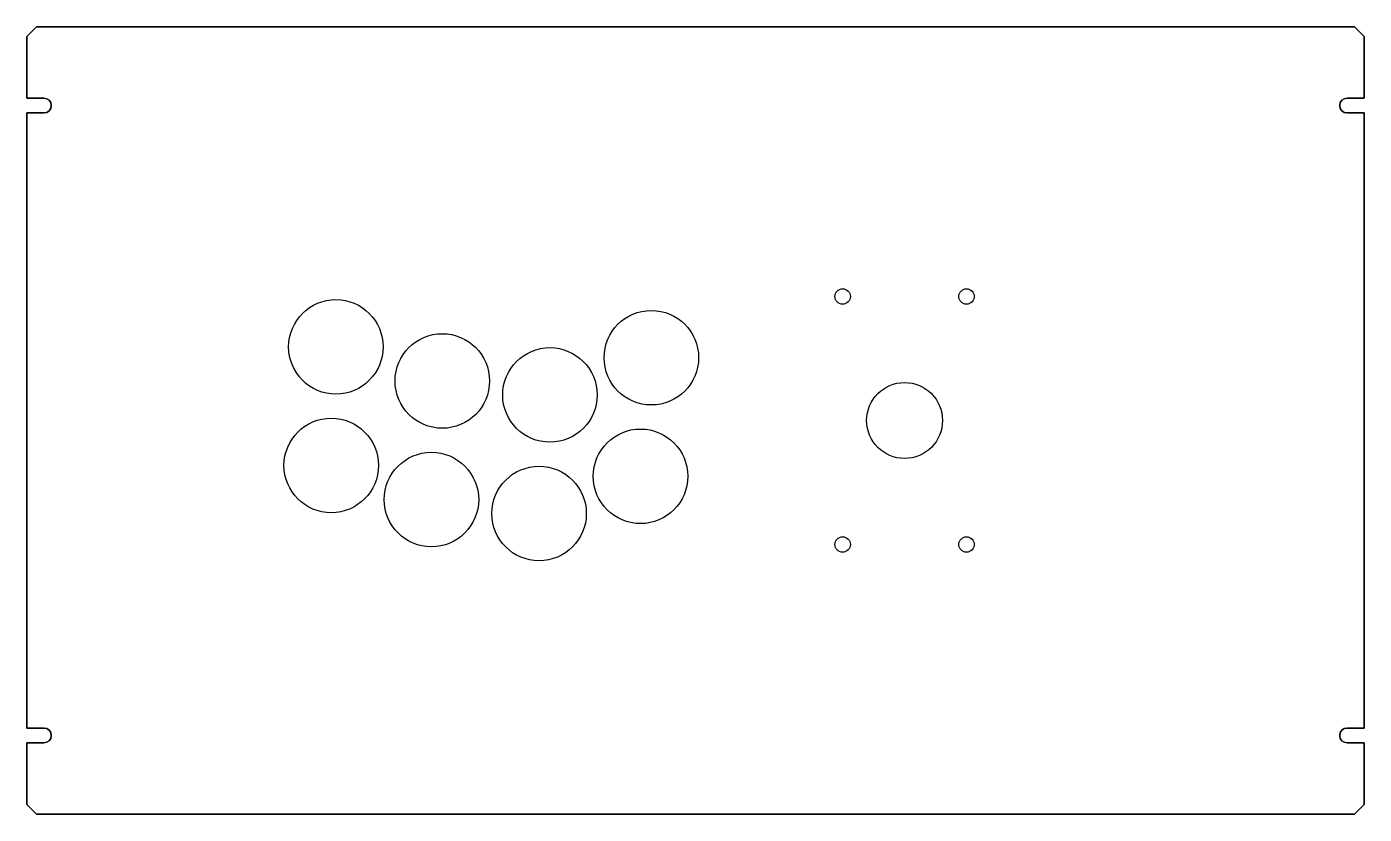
# Model space of a CAD drawing. Header units: millimetres. Extents: x -216 to 216, y -127 to 127.
import ezdxf

# ---------------------------------------------------------------- set-up
doc = ezdxf.new("R2010")
doc.units = ezdxf.units.MM
doc.layers.get('0').update_dxf_attribs({"linetype": 'CONTINUOUS'})

msp = doc.modelspace()

# ---------------------------------------------------------------- linework, layer by layer
for points in [[(-212.725, 127), (-215.9, 123.825), (-215.9, 103.9876), (-210.3628, 103.9876, -1), (-210.3628, 99.2124), (-215.9, 99.2124), (-215.9, -99.2124), (-210.3628, -99.2124, -1), (-210.3628, -103.9876), (-215.9, -103.9876), (-215.9, -123.825), (-212.725, -127), (212.725, -127), (215.9, -123.825), (215.9, -103.9876), (210.3628, -103.9876, -1), (210.3628, -99.2124), (215.9, -99.2124), (215.9, 99.2124), (210.3628, 99.2124, -1), (210.3628, 103.9876), (215.9, 103.9876), (215.9, 123.825), (212.725, 127)], [(-212.725, 127), (212.725, 127), (215.9, 123.825), (215.9, 103.9876), (210.3628, 103.9876, 1), (210.3628, 99.2124), (215.9, 99.2124), (215.9, -99.2124), (210.3628, -99.2124, 1), (210.3628, -103.9876), (215.9, -103.9876), (215.9, -123.825), (212.725, -127), (-212.725, -127), (-215.9, -123.825), (-215.9, -103.9876), (-210.3628, -103.9876, 1), (-210.3628, -99.2124), (-215.9, -99.2124), (-215.9, 99.2124), (-210.3628, 99.2124, 1), (-210.3628, 103.9876), (-215.9, 103.9876), (-215.9, 123.825)]]:
    msp.add_lwpolyline(points, format="xyb", close=True)
for centre, radius in [((-116.1, 23.75), 15.25), ((-116.1, 23.75), 15.25), ((47.5, 40), 2.5), ((47.5, 40), 2.5), ((87.5, 40), 2.5), ((87.5, 40), 2.5), ((-14.25, 20.25), 15.25), ((-14.25, 20.25), 15.25), ((-81.75, 12.75), 15.25), ((-81.75, 12.75), 15.25), ((-47, 8.25), 15.25), ((-47, 8.25), 15.25), ((67.5, 0), 12.25), ((67.5, 0), 12.25), ((-117.6, -14.5), 15.25), ((-117.6, -14.5), 15.25), ((-17.75, -18), 15.25), ((-17.75, -18), 15.25), ((-85.25, -25.5), 15.25), ((-85.25, -25.5), 15.25), ((-50.5, -30), 15.25), ((-50.5, -30), 15.25), ((47.5, -40), 2.5), ((47.5, -40), 2.5), ((87.5, -40), 2.5), ((87.5, -40), 2.5)]:
    msp.add_circle(centre, radius)

doc.saveas('drawing.dxf')
